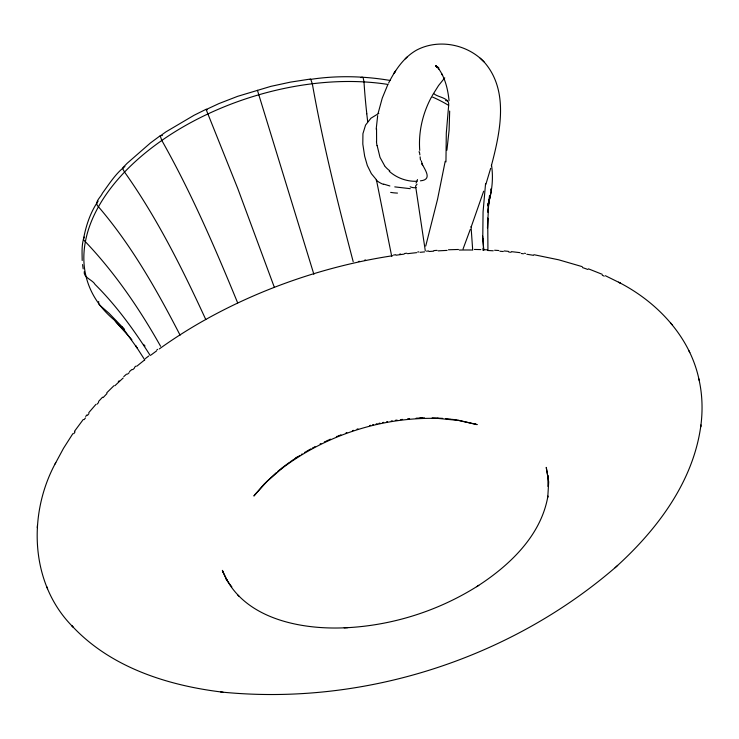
<?xml version="1.0" encoding="UTF-8"?>
<svg xmlns="http://www.w3.org/2000/svg" width="739" height="739" viewBox="0 0 739 739"><rect width="100%" height="100%" fill="white"/><g stroke="black" fill="none" stroke-linecap="round" stroke-linejoin="round"><path stroke-width="1.11" d="M376.188 129.223L377.675 115.617M55.767 462.632C27.62 514.058 30.04 583.773 72.718 626.681M547.959 486.438L547.959 475.777L548.19 478.549L546.25 467.381L548.689 481.93L547.802 496.737M37.283 527.618L37.449 525.374M488.645 203.65L487.98 212.287L488.728 202.31L487.491 228.111L487.722 218.051L487.934 250.244M433.922 93.733C438.172 97.52 450.005 97.733 448.656 105.4L446.301 133.085L445.95 161.924M489.523 195.419L488.267 206.504M485.578 183.54L483.066 211.862L482.743 240.581M700.766 426.311C702.863 410.866 702.447 395.023 699.048 379.791M617.398 565.631C657.701 528.819 693.108 481.616 700.775 426.218M700.941 424.934L700.683 426.957M446.901 150.239L449.1 130.221L449.672 111.053M376.539 128.872L376.604 141.555M478.364 585.602C510.039 564.947 540.791 535.646 547.775 496.894M547.664 497.578L547.913 496.054M445.201 161.305L437.543 199.299L425.729 246.069M488.137 204.906L488.396 203.511M488.063 204.805L489.153 199.345M98.693 301.494L98.573 303.498L99.599 305.068L109.067 313.318L124.54 329.326M378.091 113.363L382.248 98.139L387.716 84.865M488.017 205.673L488.95 201.451M488.045 205.654L490.059 197.045M488.294 203.53L491.204 191.706L490.65 189.008M84.237 271.693C83.433 277.698 92.68 279.85 95.063 284.423C116.42 305.641 134.138 330.185 150.239 355.533M491.343 165.85C500.164 132.392 509.439 90.527 483.999 61.845C467.122 44.091 438.209 38.548 416.417 50.206C403.614 57.513 395.134 70.251 388.585 83.091M490.668 168.298L485.883 184.316M483.666 191.207L471.159 227.021M463.039 249.043L470.272 229.432M55.102 463.981L55.388 463.39M55.471 463.224L63.508 448.314L72.847 433.664M431.29 97.372C422.643 113.52 418.348 132.069 419.734 150.377M432.195 95.7L438.569 85.53L444.767 77.835M84.181 237.043C81.429 244.313 82.112 252.766 82.186 260.498M74.491 431.29L83.248 419.493M417.036 184.223L415.577 185.969L425.294 250.798M378.802 113.381L370.941 118.212L365.565 125.085L362.932 133.676L362.812 144.087L364.66 156.215L367.32 165.481L371.347 173.637L376.41 179.743L391.67 256.156M255.98 493.366L253.874 496.017L264.229 484.008L276.164 472.766M310.001 79.479C336.282 75.378 363.902 75.96 390.331 80.496M85.669 416.445L86.906 414.93M254.983 494.622L267.269 481.181L281.938 468.424M88.782 412.648L95.959 404.344M98.518 401.499L102.545 397.176M106.767 392.806L113.926 385.721M407.124 57.023L405.24 58.852M118.295 381.592L119.081 380.862M616.594 566.36L617.665 565.39M222.67 692.157C362.831 705.874 508.737 659.465 615.356 567.478M615.79 567.09L616.862 566.129M615.097 567.718L616.049 566.859M123.782 376.585L126.581 374.1M129.519 371.551L131.967 369.463M277.642 471.51L283.36 466.9M134.443 367.385L136.031 366.064M145.454 358.526L148.696 356.022M281.531 468.748L282.686 467.852L282.28 468.166C326.453 434.8 382.303 416.944 437.636 418.413L437.128 418.385L438.606 418.45M284.109 466.327L286.252 464.711M286.981 464.175L289.309 462.475M156.834 349.972L157.693 349.344M290.094 461.921L291.563 460.896M98.139 201.137C90.343 212.296 85.752 226.254 83.415 239.667C113.926 271.287 139.034 307.951 160.585 346.249M292.302 460.379L293.826 459.335M295.886 457.958L294.621 458.799M295.415 458.272L296.219 457.746M296.995 457.238L298.223 456.434M296.681 457.441L297.457 456.933M346.277 627.744C392.418 625.416 437.941 611.014 477.052 586.433M477.514 586.147L478.77 585.334M298.999 455.935L299.785 455.436M476.655 586.692L477.911 585.888M360.937 77.641L362.165 77.152L363.172 77.817L363.994 81.909A319.008 137.805 -86.8 0 0 366.803 113.778M301.336 454.467L302.122 453.977M304.477 452.554L305.262 452.083M306.057 451.612L306.842 451.15M307.636 450.698L309.235 449.783M310.066 449.321L310.897 448.85M312.579 447.926L313.391 447.492M314.204 447.049L315.026 446.615M320.098 444.01L320.929 443.594M324.356 441.94L325.234 441.525M326.111 441.109L326.971 440.721M327.83 440.324L328.689 439.936M329.548 439.548L330.416 439.16M336.384 436.62L337.298 436.25M338.213 435.871L339.127 435.511M340.051 435.142L340.938 434.8M346.028 432.878L346.84 432.583M352.411 430.652L353.371 430.329M357.039 429.156L357.935 428.869M369.629 425.553L370.581 425.313M372.493 424.833L373.407 424.611M376.151 423.964L377.102 423.743M358.36 261.523L359.422 261.292M379.005 423.327L379.966 423.114M420.436 180.833C432.638 179.669 425.11 170.173 421.997 163.679L422.616 165.388L421.313 160.853M364.586 260.202L365.611 259.989M124.909 166.515C115.811 173.342 109.224 183.937 102.435 193.184C100.837 197.295 93.41 202.504 98.463 206.772C131.616 245.431 156.834 290.076 180.094 335.164M382.719 422.542L383.643 422.357M386.58 421.793L387.559 421.618M391.217 420.981L392.233 420.814M393.573 255.047L395.698 254.733M395.3 420.343L397.065 420.085M399.623 254.17L400.603 254.031M410.284 188.685L394.765 186.875M404.667 253.495L406.764 253.228M400.704 419.604L402.589 419.382M417.72 251.99L418.847 251.87M407.605 418.856L409.563 418.68M426.514 251.158L428.694 250.974M433.969 250.576L437.128 250.364M417.027 181.267C406.977 181.729 396.751 177.997 389.268 171.3M416.131 418.209L421.369 417.988M222.873 571.709C241.93 618.275 299.526 629.813 344.651 627.808M347.275 627.688L347.746 627.67M345.215 627.79L346.757 627.716M344.162 627.836L345.704 627.762M448.416 249.773L458.429 249.477M419.854 418.043L420.408 418.015M421.757 417.978L424.454 417.904M420.805 418.006L422.329 417.951M474.42 249.449L480.858 249.597M445.562 100.559L447.501 100.864M432.167 417.895L442.707 418.376M484.054 249.708L487.232 249.837M438.098 418.422L458.531 420.445L477.182 424.602L458.115 420.195M494.613 250.244L498.834 250.53M504.118 250.946L508.34 251.343M445.58 418.616L451.344 419.216M511.499 251.657L520.08 252.664M72.21 626.136C110.397 667.077 166.663 685.192 220.859 691.935M221.58 692.027L223.021 692.194M220.499 691.889L221.94 692.064M452.314 419.346L457.192 420.038M524.404 253.246L525.484 253.394M533.937 254.706L558.712 259.814L582.24 266.65M389.887 185.969L383.643 184.103M474.78 423.909L475.63 424.158M162.404 135.597L160.502 135.533L150.414 142.987L127.108 163.328L122.923 167.633L122.886 169.166L124.558 172.067C157.111 217.968 182.293 268.58 205.793 319.562M588.438 268.83L602.22 274.317M605.38 275.712L619.836 282.843M437.959 67.415L436.333 66.593L438.79 67.84L435.714 65.873L438.966 69.133M618.571 282.169L619.143 282.474M619.947 282.908C658.006 302.741 690.438 337.4 699.177 380.363M619.264 282.538L620.52 283.213M207.29 109.778L206.236 109.224L194.108 115.247L165.989 131.828L160.224 135.958L161.804 140.438C191.216 192.528 214.957 247.565 237.644 302.842M483.999 61.845L480.165 58.178M237.829 595.107L238.309 595.588M238.429 595.708L238.909 596.197M115.145 321.105L131.856 339.709M116.199 322.158L122.157 328.393M71.738 625.619L72.246 626.173M72.69 626.644L73.189 627.199M143.542 344.383L145.029 346.046M670.596 322.952L672.047 324.689M231.409 586.323L231.843 586.849M230.984 585.787L229.746 584.189M121.88 326.749L137.02 347.857L135.542 345.575L144.733 359.847M384.576 165.665L380.012 157.361L377.149 145.62M229.358 583.653L228.222 582.046M438.652 68.736C445.257 78.038 447.917 89.53 449.063 100.716M227.852 581.51L226.799 579.884M226.143 578.831L226.467 579.358M225.829 578.295L227.575 581.224M227.261 580.697L222.374 570.36L223.113 572.337M442.319 74.796L441.987 74.112L442.596 75.387M688.803 350.563L689.783 352.595M47.601 588.724L46.714 586.637M274.178 286.871L237.782 188.565L206.144 109.548L218.901 103.599L237.681 96.319L270.899 86.352L290.482 82.121L310.629 79.008L312.32 83.766C322.943 143.717 337.76 202.837 353.196 261.698M313.872 274.28L257.431 90.287M698.835 378.839L698.965 379.421M419.54 152.539L419.881 154.904M82.565 264.571L83.184 268.885M367.689 121.723L366.775 113.806M420.121 156.853L420.463 160.04M472.701 250.188L471.048 226.679M482.65 236.092L483.722 250.493M482.927 238.669L483.694 249.745M482.946 248.221L483.029 250.401M73.78 433.738A340.346 203.401 -17.7 0 1 75.064 431.872M84.107 419.641A340.346 203.401 -17.7 0 1 85.475 417.904M87.562 415.318A340.346 203.401 -17.7 0 1 88.976 413.591M97.086 404.159A340.346 203.401 -17.7 0 1 98.62 402.459M103.155 397.573A340.346 203.401 -17.7 0 1 106.97 393.591M114.905 385.73A340.346 203.401 -17.7 0 1 123.21 377.989M127.496 374.165A340.346 203.401 -17.7 0 1 129.242 372.641M132.669 369.703A340.346 203.401 -17.7 0 1 134.359 368.271M136.927 366.147A340.346 203.401 -17.7 0 1 144.779 359.828M151.052 355.006A340.346 203.401 -17.7 0 1 156.548 350.923M159.338 348.91A340.346 203.401 -17.7 0 1 392.705 255.722M396.141 255.214A340.346 203.401 -17.7 0 1 404.141 254.114M407.568 253.689A340.346 203.401 -17.7 0 1 416.676 252.655M420.075 252.313A340.346 203.401 -17.7 0 1 424.611 251.888M429.137 251.509A340.346 203.401 -17.7 0 1 433.645 251.168M438.144 250.872A340.346 203.401 -17.7 0 1 447.095 250.41M459.307 250.05A340.346 203.401 -17.7 0 1 471.759 250.013M487.657 250.484A340.346 203.401 -17.7 0 1 493.255 250.789M499.924 251.251A340.346 203.401 -17.7 0 1 503.241 251.519M508.718 252.027A340.346 203.401 -17.7 0 1 511.009 252.267M521.235 253.486A340.346 203.401 -17.7 0 1 523.48 253.791M526.833 254.271A340.346 203.401 -17.7 0 1 533.466 255.324M582.471 267.564A340.346 203.401 -17.7 0 1 587.828 269.467M602.267 275.268A340.346 203.401 -17.7 0 1 604.262 276.155M389.813 170.829A21.265 15.907 50.2 0 1 384.492 165.73M376.982 145.629A154.146 138.96 18.9 0 1 376.447 141.555M431.594 96.643A209.774 125.362 -17.7 0 1 448.656 105.4M161.804 140.438A209.774 125.362 -17.7 0 1 207.659 114.065A209.774 125.362 -17.7 0 1 258.992 94.74A209.774 125.362 -17.7 0 1 312.32 83.766A209.774 125.362 -17.7 0 1 363.994 81.909A209.774 125.362 -17.7 0 1 388.104 84.458M161.675 140.576A209.774 125.362 -17.7 0 0 98.463 206.772A209.774 125.362 -17.7 0 0 85.29 242.216A209.774 125.362 -17.7 0 0 85.936 275.97A209.774 125.362 -17.7 0 0 100.365 305.734A209.774 125.362 -17.7 0 0 115.977 321.391M488.313 203.668A209.774 125.362 -17.7 0 0 490.955 192.657A209.774 125.362 -17.7 0 0 491.5 165M416.094 187.53A24.599 13.478 69.3 0 1 410.136 186.773M417.48 179.586A29.089 18.909 71.1 0 1 416.048 183.078M419.124 151.532A66.667 43.241 60 0 1 419.281 152.483M383.532 184.408A23.685 23.611 41 0 1 376.133 180.067M397.48 193.082A33.107 19.371 19.5 0 1 390.663 192.38M395.596 70.907L394.173 73.106L395.596 70.907M437.423 67.258L435.798 65.734L437.423 67.36"/></g></svg>
